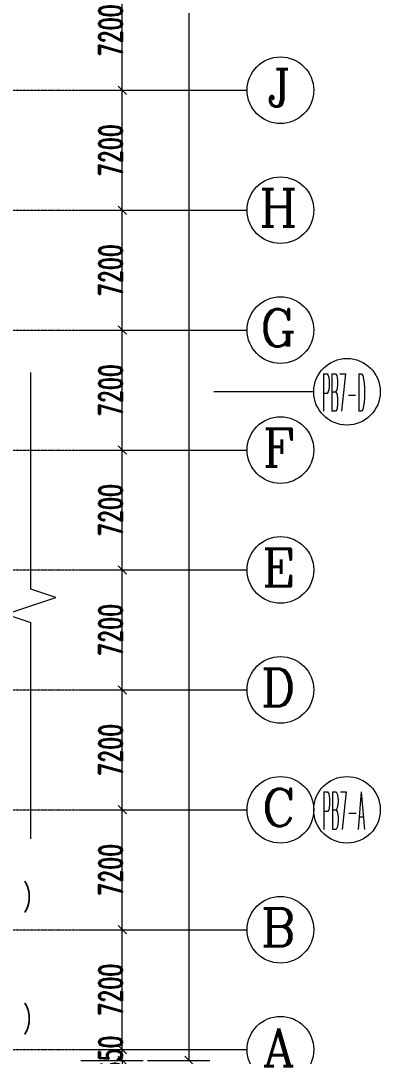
# Model space of a CAD drawing. Header units: millimetres. Extents: x -30000 to 430621, y -31706 to 192400.
# Drawn here: x 305198 to 326800, y -398 to 61775 of the extents above; entities that cross this region are included whole.
import ezdxf

# ---------------------------------------------------------------- set-up
doc = ezdxf.new("R2010")
doc.units = ezdxf.units.MM
doc.linetypes.add('轴网线', pattern=[22.04, 18.38, -1.83, 0, -1.83])
doc.layers.get('0').update_dxf_attribs({"color": 8})
doc.layers.get('Defpoints').update_dxf_attribs({"color": 8})
for name, color, linetype, lineweight in [('A-ANNO-DIMS', 8, 'Continuous', 9), ('A-ANNO-NOTE', 8, 'Continuous', 5), ('A-AREA-IDEN', 8, 'Continuous', 9), ('A-DETL-GENF', 8, 'Continuous', 18), ('S-GRID', 8, 'Continuous', 9), ('S-GRID-IDEN', 8, 'Continuous', 9)]:
    doc.layers.add(name, color=color, linetype=linetype, lineweight=lineweight)
doc.styles.add('RomanC', font='romanc__.ttf', dxfattribs={"height": 2250})
doc.styles.add('RomanC_2', font='romanc__.ttf', dxfattribs={"width": 0.25, "height": 2250})
doc.styles.add('RomanD_4', font='romand__.ttf', dxfattribs={"width": 0.65, "height": 1400})
doc.styles.add('仿宋_2', font='simfang.ttf', dxfattribs={"width": 0.7, "height": 1500})
doc.dimstyles.new('第一_二道尺寸线', dxfattribs={"dimscale": 304.8, "dimtxt": 1405.004626, "dimasz": 1.64042, "dimexe": 4.10105, "dimexo": 0.0625, "dimgap": 0, "dimtad": 1, "dimdec": 0, "dimzin": 0, "dimdsep": 46, "dimtxsty": 'RomanD_4', "dimblk1": 'OBLIQUE', "dimblk2": 'OBLIQUE', "dimsah": 1, "dimcen": 0.09, "dimazin": 0, "dimtfac": 1, "dimtdec": 4, "dimtix": 1, "dimtmove": 0, "dimatfit": 3, "dimfxl": 8.2021, "dimfxlon": 1, "dimtvp": 1, "dimtolj": 1, "dimtzin": 0, "dimlwd": 18, "dimlwe": 18, "dimarcsym": 2})

# ---------------------------------------------------------------- blocks, each defined once
blk = doc.blocks.new('剖切号 - 剖切号-930385-LAY-4F-1_500-A')
at = {"layer": 'A-DETL-GENF', "color": 91, "lineweight": 5, "true_color": 0x77ff77}
for p, q in [((0, 14000), (0, 1000)), ((1500, 500), (0, 1000)), ((1500, 500), (-1500, -500)), ((-1500, -500), (0, -1000)), ((0, -1000), (0, -14000))]:
    blk.add_line(p, q, dxfattribs=at)
blk = doc.blocks.new('X-AR-F3-00-W-003_HLP2_rvt-1-LAY-4F-1_500-A')
at = {"color": 91, "lineweight": 5, "true_color": 0x77ff77, "rotation": 180}
blk.add_blockref('剖切号 - 剖切号-930385-LAY-4F-1_500-A', (305800, 26650), dxfattribs=at)
blk = doc.blocks.new('轴网 - 宽度系数 1_0-670626-LAY-4F-1_500-A')
at = {"layer": 'S-GRID-IDEN'}
blk.add_circle((0, 0), 4, dxfattribs=at)
blk = doc.blocks.new('_Oblique')
at = {"color": 0, "linetype": 'ByBlock', "lineweight": -2}
blk.add_line((-0.5, -0.5), (0.5, 0.5), dxfattribs=at)
blk = doc.blocks.new('DIMBLOCK72-LAY-4F-1_500-A')
at = {"layer": 'A-ANNO-DIMS', "color": 0, "lineweight": 18, "transparency": 16777216}
for p, q in [((311300, 0), (311300, 500)), ((308819.05, 0), (312550, 0)), ((311300, -650), (311300, 0)), ((308819.05, -650), (312550, -650)), ((311300, -650), (311300, -1150))]:
    blk.add_line(p, q, dxfattribs=at)
at = {"layer": 'Defpoints', "color": 0, "transparency": 16777216}
for p in [(308800, 0), (311300, 0), (308800, -650)]:
    blk.add_point(p, dxfattribs=at)
at = {"layer": 'A-ANNO-DIMS', "color": 0, "lineweight": 18, "transparency": 16777216, "xscale": 500.0000000000001, "yscale": 500.0000000000001, "zscale": 500.0000000000001}
for p, rotation in [((311300, 0), 270), ((311300, -650), 90)]:
    blk.add_blockref('_Oblique', p, dxfattribs=dict(at, rotation=rotation))
at = {"layer": 'A-ANNO-DIMS', "color": 0, "lineweight": 18, "transparency": 16777216, "insert": (310600, -325), "char_height": 1400, "width": 2918.0865, "attachment_point": 5, "rotation": 90, "style": 'RomanD_4'}
blk.add_mtext('\\A1;650', dxfattribs=at)
blk = doc.blocks.new('DIMBLOCK73-LAY-4F-1_500-A')
at = {"layer": 'A-ANNO-DIMS', "color": 0, "lineweight": 18, "transparency": 16777216}
for p, q in [((308819.05, 7200), (312550, 7200)), ((311300, 0), (311300, 7200)), ((308819.05, 0), (312550, 0))]:
    blk.add_line(p, q, dxfattribs=at)
at = {"layer": 'Defpoints', "color": 0, "transparency": 16777216}
for p in [(308800, 7200), (311300, 7200), (308800, 0)]:
    blk.add_point(p, dxfattribs=at)
at = {"layer": 'A-ANNO-DIMS', "color": 0, "lineweight": 18, "transparency": 16777216, "xscale": 500.0000000000001, "yscale": 500.0000000000001, "zscale": 500.0000000000001}
for p, rotation in [((311300, 7200), 90), ((311300, 0), 270)]:
    blk.add_blockref('_Oblique', p, dxfattribs=dict(at, rotation=rotation))
at = {"layer": 'A-ANNO-DIMS', "color": 0, "lineweight": 18, "transparency": 16777216, "insert": (310600, 3600), "char_height": 1400, "width": 3890.782, "attachment_point": 5, "rotation": 90, "style": 'RomanD_4'}
blk.add_mtext('\\A1;7200', dxfattribs=at)
blk = doc.blocks.new('DIMBLOCK74-LAY-4F-1_500-A')
at = {"layer": 'A-ANNO-DIMS', "color": 0, "lineweight": 18, "transparency": 16777216}
for p, q in [((308819.05, 14400), (312550, 14400)), ((311300, 7200), (311300, 14400)), ((308819.05, 7200), (312550, 7200))]:
    blk.add_line(p, q, dxfattribs=at)
at = {"layer": 'Defpoints', "color": 0, "transparency": 16777216}
for p in [(308800, 14400), (311300, 14400), (308800, 7200)]:
    blk.add_point(p, dxfattribs=at)
at = {"layer": 'A-ANNO-DIMS', "color": 0, "lineweight": 18, "transparency": 16777216, "xscale": 500.0000000000001, "yscale": 500.0000000000001, "zscale": 500.0000000000001}
for p, rotation in [((311300, 14400), 90), ((311300, 7200), 270)]:
    blk.add_blockref('_Oblique', p, dxfattribs=dict(at, rotation=rotation))
at = {"layer": 'A-ANNO-DIMS', "color": 0, "lineweight": 18, "transparency": 16777216, "insert": (310600, 10800), "char_height": 1400, "width": 3890.782, "attachment_point": 5, "rotation": 90, "style": 'RomanD_4'}
blk.add_mtext('\\A1;7200', dxfattribs=at)
blk = doc.blocks.new('DIMBLOCK75-LAY-4F-1_500-A')
at = {"layer": 'A-ANNO-DIMS', "color": 0, "lineweight": 18, "transparency": 16777216}
for p, q in [((308819.05, 21600), (312550, 21600)), ((311300, 14400), (311300, 21600)), ((308819.05, 14400), (312550, 14400))]:
    blk.add_line(p, q, dxfattribs=at)
at = {"layer": 'Defpoints', "color": 0, "transparency": 16777216}
for p in [(308800, 21600), (311300, 21600), (308800, 14400)]:
    blk.add_point(p, dxfattribs=at)
at = {"layer": 'A-ANNO-DIMS', "color": 0, "lineweight": 18, "transparency": 16777216, "xscale": 500.0000000000001, "yscale": 500.0000000000001, "zscale": 500.0000000000001}
for p, rotation in [((311300, 21600), 90), ((311300, 14400), 270)]:
    blk.add_blockref('_Oblique', p, dxfattribs=dict(at, rotation=rotation))
at = {"layer": 'A-ANNO-DIMS', "color": 0, "lineweight": 18, "transparency": 16777216, "insert": (310600, 18000), "char_height": 1400, "width": 3890.782, "attachment_point": 5, "rotation": 90, "style": 'RomanD_4'}
blk.add_mtext('\\A1;7200', dxfattribs=at)
blk = doc.blocks.new('DIMBLOCK76-LAY-4F-1_500-A')
at = {"layer": 'A-ANNO-DIMS', "color": 0, "lineweight": 18, "transparency": 16777216}
for p, q in [((308819.05, 28800), (312550, 28800)), ((311300, 21600), (311300, 28800)), ((308819.05, 21600), (312550, 21600))]:
    blk.add_line(p, q, dxfattribs=at)
at = {"layer": 'Defpoints', "color": 0, "transparency": 16777216}
for p in [(308800, 28800), (311300, 28800), (308800, 21600)]:
    blk.add_point(p, dxfattribs=at)
at = {"layer": 'A-ANNO-DIMS', "color": 0, "lineweight": 18, "transparency": 16777216, "xscale": 500.0000000000001, "yscale": 500.0000000000001, "zscale": 500.0000000000001}
for p, rotation in [((311300, 28800), 90), ((311300, 21600), 270)]:
    blk.add_blockref('_Oblique', p, dxfattribs=dict(at, rotation=rotation))
at = {"layer": 'A-ANNO-DIMS', "color": 0, "lineweight": 18, "transparency": 16777216, "insert": (310600, 25200), "char_height": 1400, "width": 3890.782, "attachment_point": 5, "rotation": 90, "style": 'RomanD_4'}
blk.add_mtext('\\A1;7200', dxfattribs=at)
blk = doc.blocks.new('DIMBLOCK77-LAY-4F-1_500-A')
at = {"layer": 'A-ANNO-DIMS', "color": 0, "lineweight": 18, "transparency": 16777216}
for p, q in [((308819.05, 36000), (312550, 36000)), ((311300, 28800), (311300, 36000)), ((308819.05, 28800), (312550, 28800))]:
    blk.add_line(p, q, dxfattribs=at)
at = {"layer": 'Defpoints', "color": 0, "transparency": 16777216}
for p in [(308800, 36000), (311300, 36000), (308800, 28800)]:
    blk.add_point(p, dxfattribs=at)
at = {"layer": 'A-ANNO-DIMS', "color": 0, "lineweight": 18, "transparency": 16777216, "xscale": 500.0000000000001, "yscale": 500.0000000000001, "zscale": 500.0000000000001}
for p, rotation in [((311300, 36000), 90), ((311300, 28800), 270)]:
    blk.add_blockref('_Oblique', p, dxfattribs=dict(at, rotation=rotation))
at = {"layer": 'A-ANNO-DIMS', "color": 0, "lineweight": 18, "transparency": 16777216, "insert": (310600, 32400), "char_height": 1400, "width": 3890.782, "attachment_point": 5, "rotation": 90, "style": 'RomanD_4'}
blk.add_mtext('\\A1;7200', dxfattribs=at)
blk = doc.blocks.new('DIMBLOCK78-LAY-4F-1_500-A')
at = {"layer": 'A-ANNO-DIMS', "color": 0, "lineweight": 18, "transparency": 16777216}
for p, q in [((308819.05, 43200), (312550, 43200)), ((311300, 36000), (311300, 43200)), ((308819.05, 36000), (312550, 36000))]:
    blk.add_line(p, q, dxfattribs=at)
at = {"layer": 'Defpoints', "color": 0, "transparency": 16777216}
for p in [(308800, 43200), (311300, 43200), (308800, 36000)]:
    blk.add_point(p, dxfattribs=at)
at = {"layer": 'A-ANNO-DIMS', "color": 0, "lineweight": 18, "transparency": 16777216, "xscale": 500.0000000000001, "yscale": 500.0000000000001, "zscale": 500.0000000000001}
for p, rotation in [((311300, 43200), 90), ((311300, 36000), 270)]:
    blk.add_blockref('_Oblique', p, dxfattribs=dict(at, rotation=rotation))
at = {"layer": 'A-ANNO-DIMS', "color": 0, "lineweight": 18, "transparency": 16777216, "insert": (310600, 39600), "char_height": 1400, "width": 3890.782, "attachment_point": 5, "rotation": 90, "style": 'RomanD_4'}
blk.add_mtext('\\A1;7200', dxfattribs=at)
blk = doc.blocks.new('DIMBLOCK79-LAY-4F-1_500-A')
at = {"layer": 'A-ANNO-DIMS', "color": 0, "lineweight": 18, "transparency": 16777216}
for p, q in [((308819.05, 50400), (312550, 50400)), ((311300, 43200), (311300, 50400)), ((308819.05, 43200), (312550, 43200))]:
    blk.add_line(p, q, dxfattribs=at)
at = {"layer": 'Defpoints', "color": 0, "transparency": 16777216}
for p in [(308800, 50400), (311300, 50400), (308800, 43200)]:
    blk.add_point(p, dxfattribs=at)
at = {"layer": 'A-ANNO-DIMS', "color": 0, "lineweight": 18, "transparency": 16777216, "xscale": 500.0000000000001, "yscale": 500.0000000000001, "zscale": 500.0000000000001}
for p, rotation in [((311300, 50400), 90), ((311300, 43200), 270)]:
    blk.add_blockref('_Oblique', p, dxfattribs=dict(at, rotation=rotation))
at = {"layer": 'A-ANNO-DIMS', "color": 0, "lineweight": 18, "transparency": 16777216, "insert": (310600, 46800), "char_height": 1400, "width": 3890.782, "attachment_point": 5, "rotation": 90, "style": 'RomanD_4'}
blk.add_mtext('\\A1;7200', dxfattribs=at)
blk = doc.blocks.new('DIMBLOCK80-LAY-4F-1_500-A')
at = {"layer": 'A-ANNO-DIMS', "color": 0, "lineweight": 18, "transparency": 16777216}
for p, q in [((308819.05, 57600), (312550, 57600)), ((311300, 50400), (311300, 57600)), ((308819.05, 50400), (312550, 50400))]:
    blk.add_line(p, q, dxfattribs=at)
at = {"layer": 'Defpoints', "color": 0, "transparency": 16777216}
for p in [(308800, 57600), (311300, 57600), (308800, 50400)]:
    blk.add_point(p, dxfattribs=at)
at = {"layer": 'A-ANNO-DIMS', "color": 0, "lineweight": 18, "transparency": 16777216, "xscale": 500.0000000000001, "yscale": 500.0000000000001, "zscale": 500.0000000000001}
for p, rotation in [((311300, 57600), 90), ((311300, 50400), 270)]:
    blk.add_blockref('_Oblique', p, dxfattribs=dict(at, rotation=rotation))
at = {"layer": 'A-ANNO-DIMS', "color": 0, "lineweight": 18, "transparency": 16777216, "insert": (310600, 54000), "char_height": 1400, "width": 3890.782, "attachment_point": 5, "rotation": 90, "style": 'RomanD_4'}
blk.add_mtext('\\A1;7200', dxfattribs=at)
blk = doc.blocks.new('DIMBLOCK81-LAY-4F-1_500-A')
at = {"layer": 'A-ANNO-DIMS', "color": 0, "lineweight": 18, "transparency": 16777216}
for p, q in [((308819.05, 64800), (312550, 64800)), ((311300, 57600), (311300, 64800)), ((308819.05, 57600), (312550, 57600))]:
    blk.add_line(p, q, dxfattribs=at)
at = {"layer": 'Defpoints', "color": 0, "transparency": 16777216}
for p in [(308800, 64800), (311300, 64800), (308800, 57600)]:
    blk.add_point(p, dxfattribs=at)
at = {"layer": 'A-ANNO-DIMS', "color": 0, "lineweight": 18, "transparency": 16777216, "xscale": 500.0000000000001, "yscale": 500.0000000000001, "zscale": 500.0000000000001}
for p, rotation in [((311300, 64800), 90), ((311300, 57600), 270)]:
    blk.add_blockref('_Oblique', p, dxfattribs=dict(at, rotation=rotation))
at = {"layer": 'A-ANNO-DIMS', "color": 0, "lineweight": 18, "transparency": 16777216, "insert": (310600, 61200), "char_height": 1400, "width": 3890.782, "attachment_point": 5, "rotation": 90, "style": 'RomanD_4'}
blk.add_mtext('\\A1;7200', dxfattribs=at)
blk = doc.blocks.new('DIMBLOCK96-LAY-4F-1_500-A')
at = {"layer": 'A-ANNO-DIMS', "color": 0, "lineweight": 18, "transparency": 16777216}
for p, q in [((312819.05, 159050), (316550, 159050)), ((315300, 159050), (315300, -650)), ((312819.05, -650), (316550, -650))]:
    blk.add_line(p, q, dxfattribs=at)
at = {"layer": 'Defpoints', "color": 0, "transparency": 16777216}
for p in [(312800, 159050), (312800, -650), (315300, -650)]:
    blk.add_point(p, dxfattribs=at)
at = {"layer": 'A-ANNO-DIMS', "color": 0, "lineweight": 18, "transparency": 16777216, "xscale": 500.0000000000001, "yscale": 500.0000000000001, "zscale": 500.0000000000001}
for p, rotation in [((315300, 159050), 90), ((315300, -650), 270)]:
    blk.add_blockref('_Oblique', p, dxfattribs=dict(at, rotation=rotation))
at = {"layer": 'A-ANNO-DIMS', "color": 0, "lineweight": 18, "transparency": 16777216, "insert": (314600, 79200), "char_height": 1400, "width": 5836.1731, "attachment_point": 5, "rotation": 90, "style": 'RomanD_4'}
blk.add_mtext('\\A1;159700', dxfattribs=at)
blk = doc.blocks.new('临时单轴号 - 临时标记-下-5mm-4768052-LAY-4F-1_500-A')
at = {"layer": 'A-ANNO-NOTE', "lineweight": 18}
blk.add_circle((0, 12), 4, dxfattribs=at)
blk = doc.blocks.new('临时单轴号-A - 临时标记-下-5mm-4910381-LAY-4F-1_500-A')
at = {"layer": 'A-ANNO-NOTE', "lineweight": 18}
blk.add_line((-4, 0), (-16, 0), dxfattribs=at)
blk.add_circle((0, 0), 4, dxfattribs=at)

msp = doc.modelspace()

# ---------------------------------------------------------------- linework, layer by layer
at = {"layer": 'S-GRID', "linetype": '轴网线'}
for p, q in [((-16000, 57600), (308800, 57600)), ((-16000, 50400), (308800, 50400)), ((-16000, 43200), (308800, 43200)), ((-16000, 36000), (308800, 36000)), ((-16000, 28800), (308800, 28800)), ((-16000, 21600), (308800, 21600)), ((-16000, 14400), (308800, 14400)), ((-16000, 7200), (308800, 7200)), ((-16000, 0), (308800, 0))]:
    msp.add_line(p, q, dxfattribs=at)
at = {"layer": 'S-GRID'}
for p, q in [((308800, 57600), (318800, 57600)), ((308800, 50400), (318800, 50400)), ((308800, 43200), (318800, 43200)), ((308800, 36000), (318800, 36000)), ((308800, 28800), (318800, 28800)), ((308800, 21600), (318800, 21600)), ((308800, 14400), (318800, 14400)), ((308800, 7200), (318800, 7200)), ((308800, 0), (318800, 0))]:
    msp.add_line(p, q, dxfattribs=at)

# ---------------------------------------------------------------- block references
at = {"lineweight": 5}
msp.add_blockref('X-AR-F3-00-W-003_HLP2_rvt-1-LAY-4F-1_500-A', (0, 0), dxfattribs=at)
at = {"layer": 'A-ANNO-NOTE', "lineweight": 18, "xscale": 500, "yscale": 500, "zscale": 500}
for name, p in [('临时单轴号-A - 临时标记-下-5mm-4910381-LAY-4F-1_500-A', (324800, 39500)), ('临时单轴号 - 临时标记-下-5mm-4768052-LAY-4F-1_500-A', (324800, 8400))]:
    msp.add_blockref(name, p, dxfattribs=at)
at = {"layer": 'S-GRID-IDEN', "xscale": 499.9999999999995, "yscale": 499.9999999999995, "zscale": 499.9999999999995, "rotation": 269.9999999999994}
for p in [(320800, 57600), (320800, 50400), (320800, 43200), (320800, 36000), (320800, 28800), (320800, 21600), (320800, 14400), (320800, 7200), (320800, 0)]:
    msp.add_blockref('轴网 - 宽度系数 1_0-670626-LAY-4F-1_500-A', p, dxfattribs=at)

# ---------------------------------------------------------------- texts
at = {"layer": 'A-ANNO-NOTE', "lineweight": 9, "char_height": 2250, "attachment_point": 1, "style": 'RomanC_2'}
for s, insert, width in [('PB7-D', (323290.8, 40575), 3607.594), ('PB7-A', (323319.5, 15475), 3537.446)]:
    msp.add_mtext(s, dxfattribs=dict(at, insert=insert, width=width))
at = {"layer": 'A-AREA-IDEN', "char_height": 1500, "width": 1964.134, "attachment_point": 1, "style": '仿宋_2'}
for insert in [(305329.5, 9901), (305329.5, 2585.2)]:
    msp.add_mtext('\\f仿宋|b0|i0|c134|p49|;\\W.7;）', dxfattribs=dict(at, insert=insert))
at = {"layer": 'S-GRID-IDEN', "char_height": 2250, "attachment_point": 1, "style": 'RomanC'}
for s, insert, width in [('\\fRomanC|b0|i0|c134|p2|;J', (319996, 58867), 1924.05), ('\\fRomanC|b0|i0|c134|p2|;H', (319516, 51667), 3086.497), ('\\fRomanC|b0|i0|c134|p2|;G', (319566, 44467), 2966.244), ('\\fRomanC|b0|i0|c134|p2|;F', (319731, 37267), 2565.4), ('\\fRomanC|b0|i0|c134|p2|;E', (319681, 30067), 2685.653), ('\\fRomanC|b0|i0|c134|p2|;D', (319616, 22867), 2845.991), ('\\fRomanC|b0|i0|c134|p2|;C', (319681, 15667), 2685.653), ('\\fRomanC|b0|i0|c134|p2|;B', (319616, 8467), 2845.991), ('\\fRomanC|b0|i0|c134|p2|;A', (319731, 1267), 2565.4)]:
    msp.add_mtext(s, dxfattribs=dict(at, insert=insert, width=width))

# ---------------------------------------------------------------- dimensions: what is measured, and where the dimension line sits
at = {"layer": 'A-ANNO-DIMS', "lineweight": 18}
for base, p1, p2, override, picture, middle in [((315300, -650), (312800, 159050), (312800, -650), {"dimpost": '<>', "dimfxl": 159700}, 'DIMBLOCK96-LAY-4F-1_500-A', (314600, 79200)), ((311300, 64800), (308800, 57600), (308800, 64800), {"dimpost": '<>', "dimfxl": 7200}, 'DIMBLOCK81-LAY-4F-1_500-A', (310600, 61200)), ((311300, 57600), (308800, 50400), (308800, 57600), {"dimpost": '<>', "dimfxl": 7200}, 'DIMBLOCK80-LAY-4F-1_500-A', (310600, 54000)), ((311300, 50400), (308800, 43200), (308800, 50400), {"dimpost": '<>', "dimfxl": 7200}, 'DIMBLOCK79-LAY-4F-1_500-A', (310600, 46800)), ((311300, 43200), (308800, 36000), (308800, 43200), {"dimpost": '<>', "dimfxl": 7200}, 'DIMBLOCK78-LAY-4F-1_500-A', (310600, 39600)), ((311300, 36000), (308800, 28800), (308800, 36000), {"dimpost": '<>', "dimfxl": 7200}, 'DIMBLOCK77-LAY-4F-1_500-A', (310600, 32400)), ((311300, 28800), (308800, 21600), (308800, 28800), {"dimpost": '<>', "dimfxl": 7200}, 'DIMBLOCK76-LAY-4F-1_500-A', (310600, 25200)), ((311300, 21600), (308800, 14400), (308800, 21600), {"dimpost": '<>', "dimfxl": 7200}, 'DIMBLOCK75-LAY-4F-1_500-A', (310600, 18000)), ((311300, 14400), (308800, 7200), (308800, 14400), {"dimpost": '<>', "dimfxl": 7200}, 'DIMBLOCK74-LAY-4F-1_500-A', (310600, 10800)), ((311300, 7200), (308800, 0), (308800, 7200), {"dimpost": '<>', "dimfxl": 7200}, 'DIMBLOCK73-LAY-4F-1_500-A', (310600, 3600)), ((311300, 0), (308800, -650), (308800, 0), {"dimpost": '<>', "dimfxl": 650}, 'DIMBLOCK72-LAY-4F-1_500-A', (310600, -325))]:
    dim = msp.add_linear_dim(base=base, p1=p1, p2=p2, angle=90, dimstyle='第一_二道尺寸线', override=override, dxfattribs=at)
    dim.commit()
    dim.dimension.update_dxf_attribs({"geometry": picture, "text_midpoint": middle})

doc.saveas('drawing.dxf')
